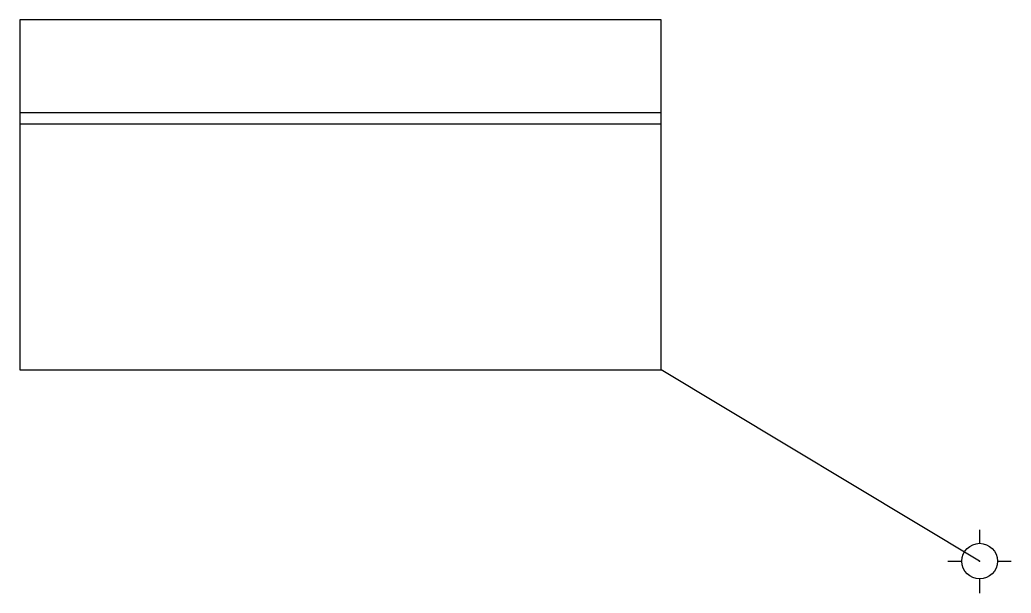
# Model space of a CAD drawing. Header units: metres. Extents: x -58.2 to 1.9, y -1.9 to 32.8.
import ezdxf

# ---------------------------------------------------------------- set-up
doc = ezdxf.new("R2010")
doc.units = ezdxf.units.M
doc.header["$MEASUREMENT"] = 0
doc.layers.add('BM', color=7, linetype='CONTINUOUS')

msp = doc.modelspace()

# ---------------------------------------------------------------- linework, layer by layer
at = {"layer": 'BM', "color": 73}
for p, q in [((0, 1.904), (0, 1.081)), ((-1.939, 0), (-1.081, 0)), ((1.081, 0), (1.911, 0)), ((0, -1.081), (0, -1.942))]:
    msp.add_line(p, q, dxfattribs=at)
at = {"layer": 'BM', "color": 3}
msp.add_lwpolyline([(-19.309, 32.821), (-58.2, 32.821), (-58.2, 11.609), (-19.309, 11.609)], close=True, dxfattribs=at)
for points in [[(-19.309, 27.188), (-58.2, 27.188)], [(-19.309, 26.485), (-58.2, 26.485)], [(0, 0), (-19.309, 11.609)]]:
    msp.add_lwpolyline(points, dxfattribs=at)
at = {"layer": 'BM', "color": 73}
msp.add_circle((0, 0), 1.081, dxfattribs=at)
at = {"layer": 'BM', "color": 76}
msp.add_point((0, 0), dxfattribs=at)

doc.saveas('drawing.dxf')
